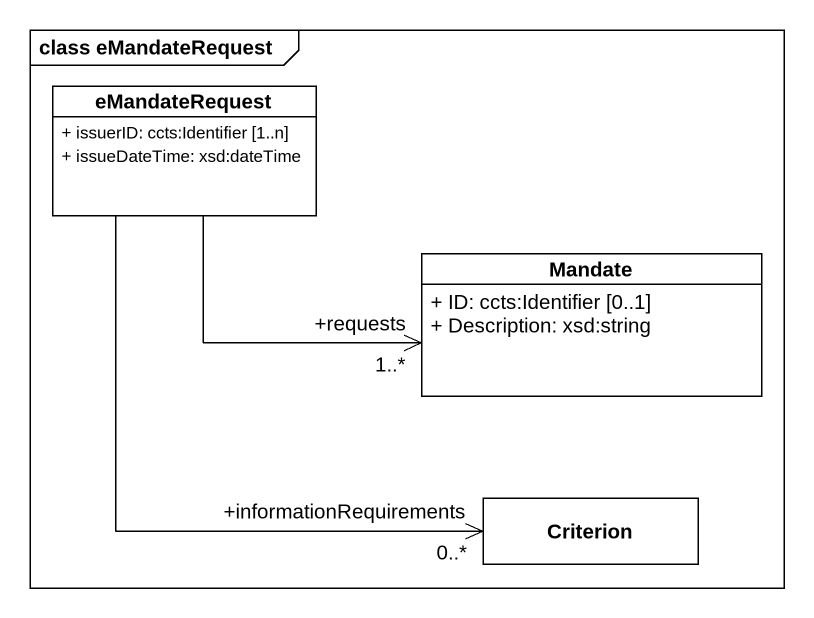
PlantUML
@startuml
mainframe class eMandateRequest
hide circle
hide empty members
skinparam classAttributeIconSize 0
class eMandateRequest {
  + issuerID: ccts:Identifier [1..n]
  + issueDateTime: xsd:dateTime
}
class Mandate {
  + ID: ccts:Identifier [0..1]
  + Description: xsd:string
}
class Criterion
eMandateRequest -right-> "+requests\n1..*" Mandate
eMandateRequest --> "+informationRequirements\n0..*" Criterion
@enduml
